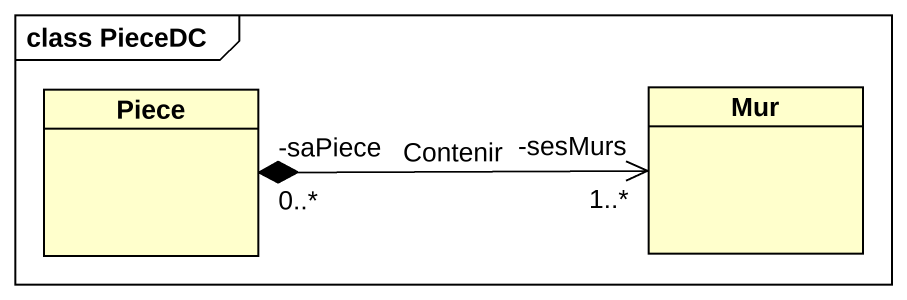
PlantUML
@startuml
mainframe class PieceDC
hide circle
hide empty members
class Piece
class Mur
Piece "-saPiece\n0..*" *-right-> "-sesMurs\n1..*" Mur : Contenir
@enduml
